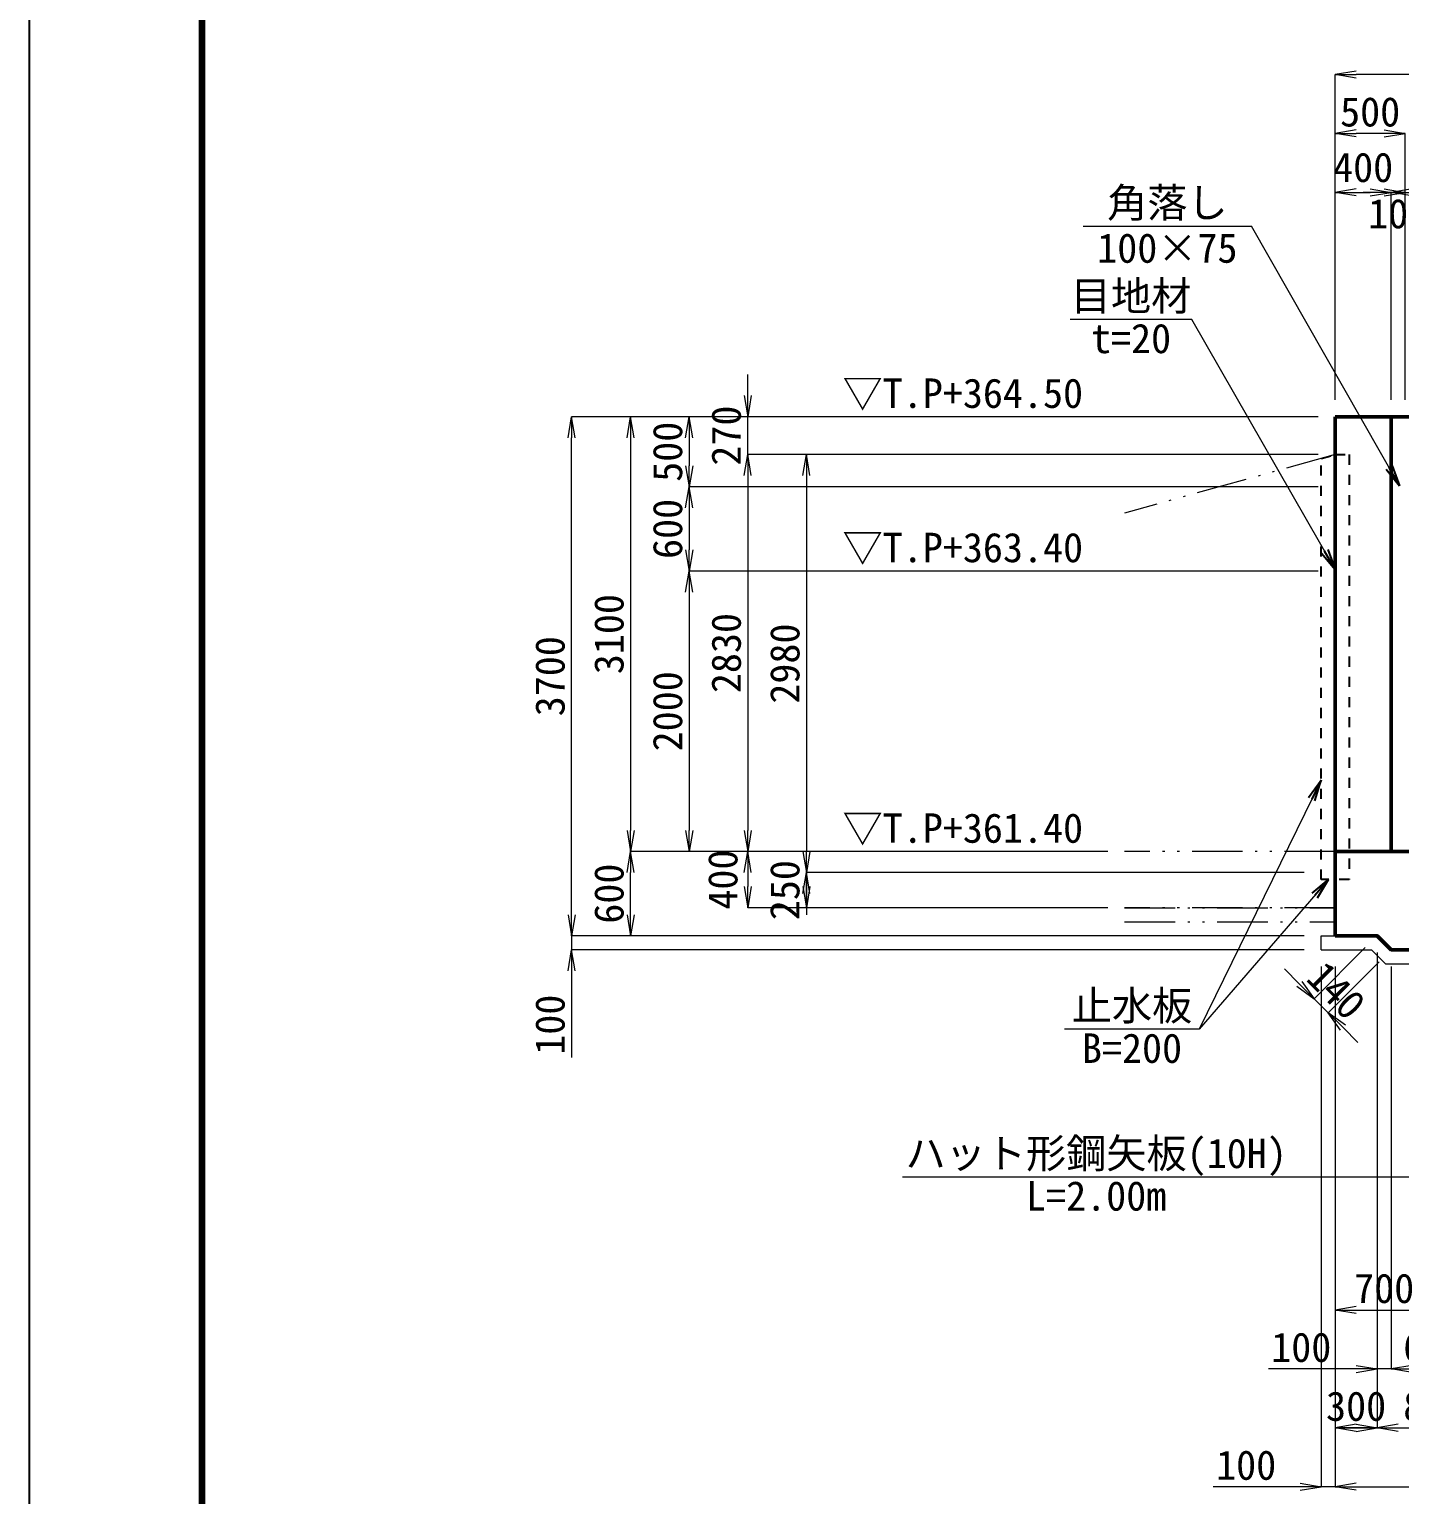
# Model space of a CAD drawing. Header units: millimetres. Extents: x 156724 to 219930, y -98905 to 17820.
# Drawn here: x 169470 to 179240, y -1184 to 9263 of the extents above; entities that cross this region are included whole.
import ezdxf
from ezdxf.enums import TextEntityAlignment as Align

# ---------------------------------------------------------------- set-up
doc = ezdxf.new("R2010")
doc.units = ezdxf.units.MM
doc.header["$LTSCALE"] = 60
doc.header["$PDSIZE"] = 300
doc.linetypes.add('SXF_二点短鎖線', pattern=[11, 6, -1.5, 0.25, -1.5, 0.25, -1.5])
doc.linetypes.add('SXF_跳び破線', pattern=[12, 6, -6])
doc.layers.get('Defpoints').update_dxf_attribs({"color": 151})
for name, color, linetype, lineweight in [('D-STR', 1, 'Continuous', 50), ('D-STR-DIM', 7, 'Continuous', 13), ('D-STR-HTXT', 7, 'Continuous', 13), ('D-STR-STR6', 7, 'Continuous', 13), ('D-STR-STR7', 1, 'Continuous', 13), ('D-STR-STRA', 1, 'Continuous', 25), ('D-STR-TXT', 7, 'Continuous', 13), ('D-TTL', 2, 'Continuous', 140)]:
    doc.layers.add(name, color=color, linetype=linetype, lineweight=lineweight)
doc.styles.add('MS ゴシック', font='MS Gothic.ttf')
doc.dimstyles.new('DIM-60', dxfattribs={"dimscale": 60, "dimtxt": 3.5, "dimasz": 2.5, "dimexe": 0, "dimexo": 2, "dimgap": 0.8, "dimtad": 1, "dimdec": 0, "dimzin": 0, "dimdsep": 46, "dimtxsty": 'MS ゴシック', "dimblk": 'OPEN', "dimcen": 0.1, "dimclrd": 256, "dimclre": 256, "dimclrt": 256, "dimaunit": 1, "dimadec": 4, "dimazin": 0, "dimtfac": 1, "dimtdec": 0, "dimtmove": 0, "dimatfit": 3, "dimldrblk": 'OPEN', "dimfxl": 1, "dimtolj": 1, "dimtzin": 0, "dimlwd": -1, "dimlwe": -1, "dimarcsym": 0})
doc.dimstyles.new('DIM-60-F', dxfattribs={"dimscale": 60, "dimtxt": 3.5, "dimasz": 2.5, "dimexe": 0, "dimexo": 2, "dimgap": 0.8, "dimtad": 1, "dimdec": 0, "dimzin": 0, "dimdsep": 46, "dimtxsty": 'MS ゴシック', "dimblk": 'OPEN', "dimcen": 0.1, "dimaunit": 1, "dimadec": 4, "dimazin": 0, "dimtfac": 1, "dimtdec": 0, "dimtmove": 2, "dimatfit": 3, "dimldrblk": 'OPEN', "dimfxl": 1, "dimtolj": 1, "dimtzin": 0, "dimlwd": -1, "dimlwe": -1, "dimarcsym": 2})

# ---------------------------------------------------------------- blocks, each defined once
blk = doc.blocks.new('_Open')
at = {"color": 0, "linetype": 'ByBlock', "lineweight": -2}
for p, q in [((-1, 0.167), (0, 0)), ((-1, -0.167), (0, 0)), ((0, 0), (-1, 0))]:
    blk.add_line(p, q, dxfattribs=at)
blk = doc.blocks.new('*D438')
at = {"layer": 'D-STR-DIM', "color": 0, "transparency": 16777216}
for p, q in [((178779, 2581), (178779, 133)), ((179479, 681), (179479, 133)), ((178929, 133), (179329, 133))]:
    blk.add_line(p, q, dxfattribs=at)
at = {"layer": 'Defpoints', "color": 0, "transparency": 16777216}
for p in [(178779, 2701), (179479, 801), (179479, 133)]:
    blk.add_point(p, dxfattribs=at)
at = {"layer": 'D-STR-DIM', "color": 0, "transparency": 16777216, "xscale": 150, "yscale": 150, "zscale": 150, "rotation": 180}
blk.add_blockref('_Open', (178779, 133), dxfattribs=at)
at = {"layer": 'D-STR-DIM', "color": 0, "transparency": 16777216, "xscale": 150, "yscale": 150, "zscale": 150}
blk.add_blockref('_Open', (179479, 133), dxfattribs=at)
at = {"layer": 'D-STR-DIM', "color": 0, "transparency": 16777216, "insert": (179129, 286), "char_height": 210, "attachment_point": 5, "style": 'MS ゴシック'}
blk.add_mtext('\\A1;700', dxfattribs=at)
blk = doc.blocks.new('*D440')
at = {"layer": 'D-STR-DIM', "color": 0, "transparency": 16777216}
for p, q in [((178779, 2581), (178779, -1127)), ((180679, 2581), (180679, -1127)), ((178929, -1127), (180529, -1127))]:
    blk.add_line(p, q, dxfattribs=at)
at = {"layer": 'Defpoints', "color": 0, "transparency": 16777216}
for p in [(178779, 2701), (180679, 2701), (180679, -1127)]:
    blk.add_point(p, dxfattribs=at)
at = {"layer": 'D-STR-DIM', "color": 0, "transparency": 16777216, "xscale": 150, "yscale": 150, "zscale": 150, "rotation": 180}
blk.add_blockref('_Open', (178779, -1127), dxfattribs=at)
at = {"layer": 'D-STR-DIM', "color": 0, "transparency": 16777216, "xscale": 150, "yscale": 150, "zscale": 150}
blk.add_blockref('_Open', (180679, -1127), dxfattribs=at)
at = {"layer": 'D-STR-DIM', "color": 0, "transparency": 16777216, "insert": (179729, -974), "char_height": 210, "attachment_point": 5, "style": 'MS ゴシック'}
blk.add_mtext('\\A1;1900', dxfattribs=at)
blk = doc.blocks.new('*D441')
at = {"layer": 'D-STR-DIM', "color": 0, "transparency": 16777216}
for p, q in [((178659, 6501), (174174, 6501)), ((174174, 6351), (174174, 6151)), ((178659, 6001), (174174, 6001))]:
    blk.add_line(p, q, dxfattribs=at)
at = {"layer": 'Defpoints', "color": 0, "transparency": 16777216}
for p in [(178779, 6501), (174174, 6001), (178779, 6001)]:
    blk.add_point(p, dxfattribs=at)
at = {"layer": 'D-STR-DIM', "color": 0, "transparency": 16777216, "xscale": 150, "yscale": 150, "zscale": 150}
for p, rotation in [((174174, 6501), 90), ((174174, 6001), 270)]:
    blk.add_blockref('_Open', p, dxfattribs=dict(at, rotation=rotation))
at = {"layer": 'D-STR-DIM', "color": 0, "transparency": 16777216, "insert": (174021, 6251), "char_height": 210, "attachment_point": 5, "rotation": 90, "style": 'MS ゴシック'}
blk.add_mtext('\\A1;500', dxfattribs=at)
blk = doc.blocks.new('*D442')
at = {"layer": 'D-STR-DIM', "color": 0, "transparency": 16777216}
for p, q in [((178659, 6001), (174174, 6001)), ((174174, 5851), (174174, 5551)), ((178659, 5401), (174174, 5401))]:
    blk.add_line(p, q, dxfattribs=at)
at = {"layer": 'Defpoints', "color": 0, "transparency": 16777216}
for p in [(178779, 6001), (174174, 5401), (178779, 5401)]:
    blk.add_point(p, dxfattribs=at)
at = {"layer": 'D-STR-DIM', "color": 0, "transparency": 16777216, "xscale": 150, "yscale": 150, "zscale": 150}
for p, rotation in [((174174, 6001), 90), ((174174, 5401), 270)]:
    blk.add_blockref('_Open', p, dxfattribs=dict(at, rotation=rotation))
at = {"layer": 'D-STR-DIM', "color": 0, "transparency": 16777216, "insert": (174021, 5701), "char_height": 210, "attachment_point": 5, "rotation": 90, "style": 'MS ゴシック'}
blk.add_mtext('\\A1;600', dxfattribs=at)
blk = doc.blocks.new('*D443')
at = {"layer": 'D-STR-DIM', "color": 0, "transparency": 16777216}
for p, q in [((178659, 5401), (174174, 5401)), ((174174, 5251), (174174, 3551)), ((177159, 3401), (174174, 3401))]:
    blk.add_line(p, q, dxfattribs=at)
at = {"layer": 'Defpoints', "color": 0, "transparency": 16777216}
for p in [(178779, 5401), (174174, 3401), (177279, 3401)]:
    blk.add_point(p, dxfattribs=at)
at = {"layer": 'D-STR-DIM', "color": 0, "transparency": 16777216, "xscale": 150, "yscale": 150, "zscale": 150}
for p, rotation in [((174174, 5401), 90), ((174174, 3401), 270)]:
    blk.add_blockref('_Open', p, dxfattribs=dict(at, rotation=rotation))
at = {"layer": 'D-STR-DIM', "color": 0, "transparency": 16777216, "insert": (174021, 4401), "char_height": 210, "attachment_point": 5, "rotation": 90, "style": 'MS ゴシック'}
blk.add_mtext('\\A1;2000', dxfattribs=at)
blk = doc.blocks.new('*D444')
at = {"layer": 'D-STR-DIM', "color": 0, "transparency": 16777216}
for p, q in [((178659, 6501), (173756, 6501)), ((173756, 6351), (173756, 3551)), ((177159, 3401), (173756, 3401))]:
    blk.add_line(p, q, dxfattribs=at)
at = {"layer": 'Defpoints', "color": 0, "transparency": 16777216}
for p in [(178779, 6501), (173756, 3401), (177279, 3401)]:
    blk.add_point(p, dxfattribs=at)
at = {"layer": 'D-STR-DIM', "color": 0, "transparency": 16777216, "xscale": 150, "yscale": 150, "zscale": 150}
for p, rotation in [((173756, 6501), 90), ((173756, 3401), 270)]:
    blk.add_blockref('_Open', p, dxfattribs=dict(at, rotation=rotation))
at = {"layer": 'D-STR-DIM', "color": 0, "transparency": 16777216, "insert": (173603, 4951), "char_height": 210, "attachment_point": 5, "rotation": 90, "style": 'MS ゴシック'}
blk.add_mtext('\\A1;3100', dxfattribs=at)
blk = doc.blocks.new('*D445')
at = {"layer": 'D-STR-DIM', "color": 0, "transparency": 16777216}
for p, q in [((177159, 3401), (173756, 3401)), ((173756, 2951), (173756, 3251)), ((178559, 2801), (173756, 2801))]:
    blk.add_line(p, q, dxfattribs=at)
at = {"layer": 'Defpoints', "color": 0, "transparency": 16777216}
for p in [(173756, 3401), (177279, 3401), (178679, 2801)]:
    blk.add_point(p, dxfattribs=at)
at = {"layer": 'D-STR-DIM', "color": 0, "transparency": 16777216, "xscale": 150, "yscale": 150, "zscale": 150}
for p, rotation in [((173756, 3401), 90), ((173756, 2801), 270)]:
    blk.add_blockref('_Open', p, dxfattribs=dict(at, rotation=rotation))
at = {"layer": 'D-STR-DIM', "color": 0, "transparency": 16777216, "insert": (173603, 3101), "char_height": 210, "attachment_point": 5, "rotation": 90, "style": 'MS ゴシック'}
blk.add_mtext('\\A1;600', dxfattribs=at)
blk = doc.blocks.new('*D446')
at = {"layer": 'D-STR-DIM', "color": 0, "transparency": 16777216}
for p, q in [((178659, 6501), (173336, 6501)), ((173336, 2951), (173336, 6351)), ((178559, 2801), (173336, 2801))]:
    blk.add_line(p, q, dxfattribs=at)
at = {"layer": 'Defpoints', "color": 0, "transparency": 16777216}
for p in [(173336, 6501), (178779, 6501), (178679, 2801)]:
    blk.add_point(p, dxfattribs=at)
at = {"layer": 'D-STR-DIM', "color": 0, "transparency": 16777216, "xscale": 150, "yscale": 150, "zscale": 150}
for p, rotation in [((173336, 6501), 90), ((173336, 2801), 270)]:
    blk.add_blockref('_Open', p, dxfattribs=dict(at, rotation=rotation))
at = {"layer": 'D-STR-DIM', "color": 0, "transparency": 16777216, "insert": (173183, 4651), "char_height": 210, "attachment_point": 5, "rotation": 90, "style": 'MS ゴシック'}
blk.add_mtext('\\A1;3700', dxfattribs=at)
blk = doc.blocks.new('*D447')
at = {"layer": 'D-STR-DIM', "color": 0, "transparency": 16777216}
for p, q in [((173336, 2951), (173336, 3101)), ((178559, 2801), (173336, 2801)), ((173336, 2801), (173336, 2701)), ((178559, 2701), (173336, 2701)), ((173336, 2551), (173336, 1933))]:
    blk.add_line(p, q, dxfattribs=at)
at = {"layer": 'Defpoints', "color": 0, "transparency": 16777216}
for p in [(178679, 2801), (173336, 2701), (178679, 2701)]:
    blk.add_point(p, dxfattribs=at)
at = {"layer": 'D-STR-DIM', "color": 0, "transparency": 16777216, "xscale": 150, "yscale": 150, "zscale": 150}
for p, rotation in [((173336, 2801), 270), ((173336, 2701), 90)]:
    blk.add_blockref('_Open', p, dxfattribs=dict(at, rotation=rotation))
at = {"layer": 'D-STR-DIM', "color": 0, "transparency": 16777216, "insert": (173183, 2167), "char_height": 210, "attachment_point": 5, "rotation": 90, "style": 'MS ゴシック'}
blk.add_mtext('\\A1;100', dxfattribs=at)
blk = doc.blocks.new('*D448')
at = {"layer": 'D-STR-DIM', "color": 0, "transparency": 16777216}
for p, q in [((178779, 6621), (178779, 8100)), ((178929, 8100), (179029, 8100)), ((179179, 6621), (179179, 8100))]:
    blk.add_line(p, q, dxfattribs=at)
at = {"layer": 'Defpoints', "color": 0, "transparency": 16777216}
for p in [(179179, 8100), (178779, 6501), (179179, 6501)]:
    blk.add_point(p, dxfattribs=at)
at = {"layer": 'D-STR-DIM', "color": 0, "transparency": 16777216, "xscale": 150, "yscale": 150, "zscale": 150, "rotation": 180}
blk.add_blockref('_Open', (178779, 8100), dxfattribs=at)
at = {"layer": 'D-STR-DIM', "color": 0, "transparency": 16777216, "xscale": 150, "yscale": 150, "zscale": 150}
blk.add_blockref('_Open', (179179, 8100), dxfattribs=at)
at = {"layer": 'D-STR-DIM', "color": 0, "transparency": 16777216, "insert": (178979, 8277), "char_height": 210, "attachment_point": 5, "style": 'MS ゴシック'}
blk.add_mtext('\\A1;400', dxfattribs=at)
blk = doc.blocks.new('*D449')
at = {"layer": 'D-STR-DIM', "color": 0, "transparency": 16777216}
for p, q in [((179129, 8100), (178979, 8100)), ((179179, 6621), (179179, 8100)), ((179179, 8100), (179279, 8100)), ((179279, 6621), (179279, 8100)), ((179329, 8100), (179479, 8100))]:
    blk.add_line(p, q, dxfattribs=at)
at = {"layer": 'Defpoints', "color": 0, "transparency": 16777216}
for p in [(179279, 8100), (179179, 6501), (179279, 6501)]:
    blk.add_point(p, dxfattribs=at)
at = {"layer": 'D-STR-DIM', "color": 0, "transparency": 16777216, "xscale": 150, "yscale": 150, "zscale": 150}
blk.add_blockref('_Open', (179279, 8100), dxfattribs=at)
at = {"layer": 'D-STR-DIM', "color": 0, "transparency": 16777216, "xscale": 150, "yscale": 150, "zscale": 150, "rotation": 180}
blk.add_blockref('_Open', (179179, 8100), dxfattribs=at)
at = {"layer": 'D-STR-DIM', "color": 0, "transparency": 16777216, "char_height": 210, "attachment_point": 5, "style": 'MS ゴシック'}
for s, insert in [('\\A1;', (179229, 8253)), ('\\A1;100', (179229, 7947))]:
    blk.add_mtext(s, dxfattribs=dict(at, insert=insert))
blk = doc.blocks.new('*D450')
at = {"layer": 'D-STR-DIM', "color": 0, "transparency": 16777216}
for p, q in [((178779, 6621), (178779, 8520)), ((179129, 8520), (178929, 8520)), ((179279, 6621), (179279, 8520))]:
    blk.add_line(p, q, dxfattribs=at)
at = {"layer": 'Defpoints', "color": 0, "transparency": 16777216}
for p in [(178779, 8520), (178779, 6501), (179279, 6501)]:
    blk.add_point(p, dxfattribs=at)
at = {"layer": 'D-STR-DIM', "color": 0, "transparency": 16777216, "xscale": 150, "yscale": 150, "zscale": 150, "rotation": 180}
blk.add_blockref('_Open', (178779, 8520), dxfattribs=at)
at = {"layer": 'D-STR-DIM', "color": 0, "transparency": 16777216, "xscale": 150, "yscale": 150, "zscale": 150}
blk.add_blockref('_Open', (179279, 8520), dxfattribs=at)
at = {"layer": 'D-STR-DIM', "color": 0, "transparency": 16777216, "insert": (179029, 8673), "char_height": 210, "attachment_point": 5, "style": 'MS ゴシック'}
blk.add_mtext('\\A1;500', dxfattribs=at)
blk = doc.blocks.new('*D453')
at = {"layer": 'D-STR-DIM', "color": 0, "transparency": 16777216}
for p, q in [((178779, 6621), (178779, 8940)), ((180529, 8940), (178929, 8940)), ((180679, 6121), (180679, 8940))]:
    blk.add_line(p, q, dxfattribs=at)
at = {"layer": 'Defpoints', "color": 0, "transparency": 16777216}
for p in [(178779, 8940), (178779, 6501), (180679, 6001)]:
    blk.add_point(p, dxfattribs=at)
at = {"layer": 'D-STR-DIM', "color": 0, "transparency": 16777216, "xscale": 150, "yscale": 150, "zscale": 150, "rotation": 180}
blk.add_blockref('_Open', (178779, 8940), dxfattribs=at)
at = {"layer": 'D-STR-DIM', "color": 0, "transparency": 16777216, "xscale": 150, "yscale": 150, "zscale": 150}
blk.add_blockref('_Open', (180679, 8940), dxfattribs=at)
at = {"layer": 'D-STR-DIM', "color": 0, "transparency": 16777216, "insert": (179729, 9093), "char_height": 210, "attachment_point": 5, "style": 'MS ゴシック'}
blk.add_mtext('\\A1;1900', dxfattribs=at)
blk = doc.blocks.new('*D460')
at = {"layer": 'D-STR-DIM', "color": 0, "transparency": 16777216}
for p, q in [((179079, 2681), (179079, -707)), ((179879, 2681), (179879, -707)), ((179229, -707), (179729, -707))]:
    blk.add_line(p, q, dxfattribs=at)
at = {"layer": 'Defpoints', "color": 0, "transparency": 16777216}
for p in [(179079, 2801), (179879, 2801), (179879, -707)]:
    blk.add_point(p, dxfattribs=at)
at = {"layer": 'D-STR-DIM', "color": 0, "transparency": 16777216, "xscale": 150, "yscale": 150, "zscale": 150, "rotation": 180}
blk.add_blockref('_Open', (179079, -707), dxfattribs=at)
at = {"layer": 'D-STR-DIM', "color": 0, "transparency": 16777216, "xscale": 150, "yscale": 150, "zscale": 150}
blk.add_blockref('_Open', (179879, -707), dxfattribs=at)
at = {"layer": 'D-STR-DIM', "color": 0, "transparency": 16777216, "insert": (179479, -554), "char_height": 210, "attachment_point": 5, "style": 'MS ゴシック'}
blk.add_mtext('\\A1;800', dxfattribs=at)
blk = doc.blocks.new('*D461')
at = {"layer": 'D-STR-DIM', "color": 0, "transparency": 16777216}
for p, q in [((179179, 2581), (179179, -287)), ((179779, 2581), (179779, -287)), ((179329, -287), (179629, -287))]:
    blk.add_line(p, q, dxfattribs=at)
at = {"layer": 'Defpoints', "color": 0, "transparency": 16777216}
for p in [(179179, 2701), (179779, 2701), (179779, -287)]:
    blk.add_point(p, dxfattribs=at)
at = {"layer": 'D-STR-DIM', "color": 0, "transparency": 16777216, "xscale": 150, "yscale": 150, "zscale": 150, "rotation": 180}
blk.add_blockref('_Open', (179179, -287), dxfattribs=at)
at = {"layer": 'D-STR-DIM', "color": 0, "transparency": 16777216, "xscale": 150, "yscale": 150, "zscale": 150}
blk.add_blockref('_Open', (179779, -287), dxfattribs=at)
at = {"layer": 'D-STR-DIM', "color": 0, "transparency": 16777216, "insert": (179479, -134), "char_height": 210, "attachment_point": 5, "style": 'MS ゴシック'}
blk.add_mtext('\\A1;600', dxfattribs=at)
blk = doc.blocks.new('*D462')
at = {"layer": 'D-STR-DIM', "color": 0, "transparency": 16777216}
for p, q in [((178659, 6231), (175010, 6231)), ((175010, 6081), (175010, 3401)), ((178559, 3251), (175010, 3251))]:
    blk.add_line(p, q, dxfattribs=at)
at = {"layer": 'Defpoints', "color": 0, "transparency": 16777216}
for p in [(178779, 6231), (175010, 3251), (178679, 3251)]:
    blk.add_point(p, dxfattribs=at)
at = {"layer": 'D-STR-DIM', "color": 0, "transparency": 16777216, "xscale": 150, "yscale": 150, "zscale": 150}
for p, rotation in [((175010, 6231), 90), ((175010, 3251), 270)]:
    blk.add_blockref('_Open', p, dxfattribs=dict(at, rotation=rotation))
at = {"layer": 'D-STR-DIM', "color": 0, "transparency": 16777216, "insert": (174857, 4741), "char_height": 210, "attachment_point": 5, "rotation": 90, "style": 'MS ゴシック'}
blk.add_mtext('\\A1;2980', dxfattribs=at)
blk = doc.blocks.new('*D463')
at = {"layer": 'D-STR-DIM', "color": 0, "transparency": 16777216}
for p, q in [((175010, 3151), (175010, 3301)), ((178559, 3251), (175010, 3251)), ((175010, 3251), (175010, 3001)), ((175010, 3101), (175010, 2951)), ((177159, 3001), (175010, 3001))]:
    blk.add_line(p, q, dxfattribs=at)
at = {"layer": 'Defpoints', "color": 0, "transparency": 16777216}
for p in [(178679, 3251), (175010, 3001), (177279, 3001)]:
    blk.add_point(p, dxfattribs=at)
at = {"layer": 'D-STR-DIM', "color": 0, "transparency": 16777216, "xscale": 150, "yscale": 150, "zscale": 150}
for p, rotation in [((175010, 3251), 90), ((175010, 3001), 270)]:
    blk.add_blockref('_Open', p, dxfattribs=dict(at, rotation=rotation))
at = {"layer": 'D-STR-DIM', "color": 0, "transparency": 16777216, "insert": (174857, 3126), "char_height": 210, "attachment_point": 5, "rotation": 90, "style": 'MS ゴシック'}
blk.add_mtext('\\A1;250', dxfattribs=at)
blk = doc.blocks.new('*D464')
at = {"layer": 'D-STR-DIM', "color": 0, "transparency": 16777216}
for p, q in [((178659, 6231), (174592, 6231)), ((174592, 6081), (174592, 3551)), ((177159, 3401), (174592, 3401))]:
    blk.add_line(p, q, dxfattribs=at)
at = {"layer": 'Defpoints', "color": 0, "transparency": 16777216}
for p in [(178779, 6231), (174592, 3401), (177279, 3401)]:
    blk.add_point(p, dxfattribs=at)
at = {"layer": 'D-STR-DIM', "color": 0, "transparency": 16777216, "xscale": 150, "yscale": 150, "zscale": 150}
for p, rotation in [((174592, 6231), 90), ((174592, 3401), 270)]:
    blk.add_blockref('_Open', p, dxfattribs=dict(at, rotation=rotation))
at = {"layer": 'D-STR-DIM', "color": 0, "transparency": 16777216, "insert": (174439, 4816), "char_height": 210, "attachment_point": 5, "rotation": 90, "style": 'MS ゴシック'}
blk.add_mtext('\\A1;2830', dxfattribs=at)
blk = doc.blocks.new('*D465')
at = {"layer": 'D-STR-DIM', "color": 0, "transparency": 16777216}
for p, q in [((177159, 3401), (174592, 3401)), ((174592, 3251), (174592, 3151)), ((177159, 3001), (174592, 3001))]:
    blk.add_line(p, q, dxfattribs=at)
at = {"layer": 'Defpoints', "color": 0, "transparency": 16777216}
for p in [(177279, 3401), (174592, 3001), (177279, 3001)]:
    blk.add_point(p, dxfattribs=at)
at = {"layer": 'D-STR-DIM', "color": 0, "transparency": 16777216, "xscale": 150, "yscale": 150, "zscale": 150}
for p, rotation in [((174592, 3401), 90), ((174592, 3001), 270)]:
    blk.add_blockref('_Open', p, dxfattribs=dict(at, rotation=rotation))
at = {"layer": 'D-STR-DIM', "color": 0, "transparency": 16777216, "insert": (174415, 3201), "char_height": 210, "attachment_point": 5, "rotation": 90, "style": 'MS ゴシック'}
blk.add_mtext('\\A1;400', dxfattribs=at)
blk = doc.blocks.new('*D470')
at = {"layer": 'D-STR-DIM', "transparency": 16777216}
for p, q in [((174592, 6651), (174592, 6801)), ((178659, 6501), (174592, 6501)), ((174592, 6231), (174592, 6501)), ((178659, 6231), (174592, 6231)), ((174592, 6081), (174592, 5931))]:
    blk.add_line(p, q, dxfattribs=at)
at = {"layer": 'Defpoints', "color": 0, "transparency": 16777216}
for p in [(174592, 6501), (178779, 6501), (178779, 6231)]:
    blk.add_point(p, dxfattribs=at)
at = {"layer": 'D-STR-DIM', "transparency": 16777216, "xscale": 150, "yscale": 150, "zscale": 150}
for p, rotation in [((174592, 6501), 270), ((174592, 6231), 90)]:
    blk.add_blockref('_Open', p, dxfattribs=dict(at, rotation=rotation))
at = {"layer": 'D-STR-DIM', "transparency": 16777216, "insert": (174439, 6366), "char_height": 210, "attachment_point": 5, "rotation": 90, "style": 'MS ゴシック'}
blk.add_mtext('\\A1;270', dxfattribs=at)
blk = doc.blocks.new('*D471')
at = {"layer": 'D-STR-DIM', "color": 0, "transparency": 16777216}
for p, q in [((178679, 2581), (178679, -1127)), ((178779, 2581), (178779, -1127)), ((178529, -1127), (177911, -1127)), ((178779, -1127), (178679, -1127)), ((178929, -1127), (179079, -1127))]:
    blk.add_line(p, q, dxfattribs=at)
at = {"layer": 'Defpoints', "color": 0, "transparency": 16777216}
for p in [(178679, 2701), (178779, 2701), (178779, -1127)]:
    blk.add_point(p, dxfattribs=at)
at = {"layer": 'D-STR-DIM', "color": 0, "transparency": 16777216, "xscale": 150, "yscale": 150, "zscale": 150}
blk.add_blockref('_Open', (178679, -1127), dxfattribs=at)
at = {"layer": 'D-STR-DIM', "color": 0, "transparency": 16777216, "xscale": 150, "yscale": 150, "zscale": 150, "rotation": 180}
blk.add_blockref('_Open', (178779, -1127), dxfattribs=at)
at = {"layer": 'D-STR-DIM', "color": 0, "transparency": 16777216, "insert": (178145, -974), "char_height": 210, "attachment_point": 5, "style": 'MS ゴシック'}
blk.add_mtext('\\A1;100', dxfattribs=at)
blk = doc.blocks.new('*D473')
at = {"layer": 'D-STR-DIM', "color": 0, "transparency": 16777216}
for p, q in [((179079, 2681), (179079, -707)), ((178779, 2581), (178779, -707)), ((178779, -707), (179079, -707)), ((178929, -707), (178779, -707)), ((178929, -707), (179079, -707))]:
    blk.add_line(p, q, dxfattribs=at)
at = {"layer": 'Defpoints', "color": 0, "transparency": 16777216}
for p in [(179079, 2801), (178779, 2701), (179079, -707)]:
    blk.add_point(p, dxfattribs=at)
at = {"layer": 'D-STR-DIM', "color": 0, "transparency": 16777216, "xscale": 150, "yscale": 150, "zscale": 150, "rotation": 180}
blk.add_blockref('_Open', (178779, -707), dxfattribs=at)
at = {"layer": 'D-STR-DIM', "color": 0, "transparency": 16777216, "xscale": 150, "yscale": 150, "zscale": 150}
blk.add_blockref('_Open', (179079, -707), dxfattribs=at)
at = {"layer": 'D-STR-DIM', "color": 0, "transparency": 16777216, "insert": (178929, -554), "char_height": 210, "attachment_point": 5, "style": 'MS ゴシック'}
blk.add_mtext('\\A1;300', dxfattribs=at)
blk = doc.blocks.new('*D475')
at = {"layer": 'D-STR-DIM', "transparency": 16777216}
for p, q in [((179079, 2681), (179079, -287)), ((179179, 2581), (179179, -287)), ((178929, -287), (178304, -287)), ((179179, -287), (179079, -287)), ((179329, -287), (179479, -287))]:
    blk.add_line(p, q, dxfattribs=at)
at = {"layer": 'Defpoints', "color": 0, "transparency": 16777216}
for p in [(179079, 2801), (179179, 2701), (179179, -287)]:
    blk.add_point(p, dxfattribs=at)
at = {"layer": 'D-STR-DIM', "transparency": 16777216, "xscale": 150, "yscale": 150, "zscale": 150}
blk.add_blockref('_Open', (179079, -287), dxfattribs=at)
at = {"layer": 'D-STR-DIM', "transparency": 16777216, "xscale": 150, "yscale": 150, "zscale": 150, "rotation": 180}
blk.add_blockref('_Open', (179179, -287), dxfattribs=at)
at = {"layer": 'D-STR-DIM', "transparency": 16777216, "insert": (178538, -134), "char_height": 210, "attachment_point": 5, "style": 'MS ゴシック'}
blk.add_mtext('\\A1;100', dxfattribs=at)
blk = doc.blocks.new('*D560')
at = {"layer": 'D-STR-DIM', "color": 0, "transparency": 16777216}
for p, q in [((178994, 2716), (178630, 2352)), ((179094, 2616), (178730, 2252)), ((178524, 2458), (178418, 2564)), ((178630, 2352), (178730, 2252)), ((178836, 2146), (178942, 2040))]:
    blk.add_line(p, q, dxfattribs=at)
at = {"layer": 'Defpoints', "color": 0, "transparency": 16777216}
for p in [(179079, 2801), (179179, 2701), (178730, 2252)]:
    blk.add_point(p, dxfattribs=at)
at = {"layer": 'D-STR-DIM', "color": 0, "transparency": 16777216, "xscale": 150, "yscale": 150, "zscale": 150}
for p, rotation in [((178630, 2352), 315.0000000000334), ((178730, 2252), 135.0000000000333)]:
    blk.add_blockref('_Open', p, dxfattribs=dict(at, rotation=rotation))
at = {"layer": 'D-STR-DIM', "color": 0, "transparency": 16777216, "insert": (178788, 2410), "char_height": 210, "attachment_point": 5, "rotation": 315, "style": 'MS ゴシック'}
blk.add_mtext('\\A1;140', dxfattribs=at)

msp = doc.modelspace()

# ---------------------------------------------------------------- linework, layer by layer
at = {"layer": 'D-STR'}
for p, q in [((178779.1, 6500.7), (179679.1, 6500.7)), ((178779.1, 6500.7), (178779.1, 2800.7)), ((179179.1, 6500.7), (179179.1, 3400.7)), ((180179.1, 3400.7), (178779.1, 3400.7))]:
    msp.add_line(p, q, dxfattribs=at)
msp.add_lwpolyline([(178779.1, 2800.7), (179079.1, 2800.7), (179179.1, 2700.7), (179779.1, 2700.7), (179879.1, 2800.7), (180679.1, 2800.7)], dxfattribs=at)
at = {"layer": 'D-STR-HTXT'}
for p, q in [((176983.2, 7858.3), (178183.2, 7858.3)), ((177758.5, 7193.9), (176890.2, 7193.9)), ((177811.1, 2134.6, -323860), (176851.1, 2134.6, -323860)), ((175695.7, 1081.6), (178455.7, 1081.6)), ((178455.7, 1081.6), (179364.1, 1081.6))]:
    msp.add_line(p, q, dxfattribs=at)
at = {"layer": 'D-STR-STR6', "linetype": 'SXF_二点短鎖線'}
for p, q in [((178779.1, 6230.6), (177278.9, 5813.9)), ((178779.1, 3400.7), (177278.9, 3400.7)), ((178779.1, 3000.7), (177278.9, 3000.7)), ((177278.9, 3000.7), (178779.1, 3000.7)), ((177278.9, 2900.7), (178779.1, 2900.7))]:
    msp.add_line(p, q, dxfattribs=at)
at = {"layer": 'D-STR-STR7'}
for points in [[(178679.1, 2700.7), (178679.1, 2800.7), (178779.1, 2800.7)], [(178679.1, 2700.7), (179037.7, 2700.7), (179137.7, 2600.7), (179820.5, 2600.7), (179920.5, 2700.7), (180779.1, 2700.7)]]:
    msp.add_lwpolyline(points, dxfattribs=at)
at = {"layer": 'D-STR-STRA', "linetype": 'SXF_跳び破線', "ltscale": 0.2}
msp.add_line((178879.1, 3200.7, -323860), (178679.1, 3200.7, -323860), dxfattribs=at)
msp.add_lwpolyline([(178679.1, 3200.7), (178679.1, 6202), (178779.1, 6230.6), (178879.1, 6230.6), (178879.1, 3200.7)], dxfattribs=at)
at = {"layer": 'D-TTL'}
msp.add_lwpolyline([(170699.5, 16500), (170699.5, -16500), (218699.5, -16500), (218699.5, 16500)], close=True, dxfattribs=at)
at = {"layer": 'Defpoints', "color": 1}
msp.add_lwpolyline([(169469.5, 17820), (169469.5, -17820), (219929.5, -17820), (219929.5, 17820)], close=True, dxfattribs=at)

# ---------------------------------------------------------------- texts
at = {"layer": 'D-STR-TXT', "style": 'MS ゴシック'}
for s, p in [('角落し', (177583.2, 7858.3)), ('目地材', (177324.3, 7193.9)), ('▽T.P+364.50', (176124.9, 6500.7)), ('▽T.P+363.40', (176124.9, 5400.7)), ('▽T.P+361.40', (176124.8, 3400.7, 129544)), ('止水板', (177331.1, 2134.6, -323860)), ('ハット形鋼矢板(10H)', (177075.7, 1081.6))]:
    msp.add_text(s, height=210, dxfattribs=at).set_placement(p, align=Align.BOTTOM_CENTER)
for s, p in [('100×75', (177583.2, 7808.3)), ('t=20', (177324.3, 7163.9)), ('B=200', (177331.1, 2104.6, -323860)), ('L=2.00m', (177075.7, 1051.6))]:
    msp.add_text(s, height=210, dxfattribs=at).set_placement(p, align=Align.TOP_CENTER)

# ---------------------------------------------------------------- dimensions: what is measured, and where the dimension line sits
at = {"layer": 'D-STR-DIM'}
for base, p1, p2, picture, middle in [((178779.1, 8939.5), (180679.1, 6000.7), (178779.1, 6500.7), '*D453', (179729.1, 9092.5)), ((178779.1, 8519.5), (179279.1, 6500.7), (178779.1, 6500.7), '*D450', (179029.1, 8672.5)), ((179179.1, 8099.5), (178779.1, 6500.7), (179179.1, 6500.7), '*D448', (178979.1, 8276.5)), ((179879.1, -706.7), (179079.1, 2800.7), (179879.1, 2800.7), '*D460', (179479.1, -553.7)), ((179479.1, 133.3), (178779.1, 2700.7), (179479.1, 800.7), '*D438', (179129.1, 286.3)), ((180679.1, -1126.7), (178779.1, 2700.7), (180679.1, 2700.7), '*D440', (179729.1, -973.7)), ((179779.1, -286.7), (179179.1, 2700.7), (179779.1, 2700.7), '*D461', (179479.1, -133.7))]:
    dim = msp.add_linear_dim(base=base, p1=p1, p2=p2, dimstyle='DIM-60-F', dxfattribs=at)
    dim.commit()
    dim.dimension.update_dxf_attribs({"geometry": picture, "text_midpoint": middle})
dim = msp.add_linear_dim(base=(179279.1, 8099.5), p1=(179179.1, 6500.7), p2=(179279.1, 6500.7), text='\\X<>', dimstyle='DIM-60-F', override={"dimtmove": 0}, dxfattribs=at)
dim.commit()
dim.dimension.update_dxf_attribs({"geometry": '*D449', "text_midpoint": (179229.1, 8099.5), "dimtype": 160})
dim = msp.add_linear_dim(base=(174592.2, 6500.7), p1=(178779.1, 6230.6), p2=(178779.1, 6500.7), angle=270, dimstyle='DIM-60', dxfattribs=at)
dim.commit()
dim.dimension.update_dxf_attribs({"geometry": '*D470', "text_midpoint": (174592.2, 6365.6), "dimtype": 160})
for base, p1, p2, picture, middle in [((173336.2, 6500.7), (178679.1, 2800.7), (178779.1, 6500.7), '*D446', (173183.2, 4650.7)), ((173756.2, 3400.7), (178779.1, 6500.7), (177279.1, 3400.7), '*D444', (173603.2, 4950.7)), ((174174.2, 6000.7), (178779.1, 6500.7), (178779.1, 6000.7), '*D441', (174021.2, 6250.7)), ((174174.2, 5400.7), (178779.1, 6000.7), (178779.1, 5400.7), '*D442', (174021.2, 5700.7)), ((174174.2, 3400.7), (178779.1, 5400.7), (177279.1, 3400.7), '*D443', (174021.2, 4400.7)), ((173756.2, 3400.7), (178679.1, 2800.7), (177278.9, 3400.7), '*D445', (173603.2, 3100.7)), ((174592.2, 3000.7), (177279.1, 3400.7), (177279.1, 3000.7), '*D465', (174415.2, 3200.7))]:
    dim = msp.add_linear_dim(base=base, p1=p1, p2=p2, angle=90, dimstyle='DIM-60-F', dxfattribs=at)
    dim.commit()
    dim.dimension.update_dxf_attribs({"geometry": picture, "text_midpoint": middle})
for base, p1, p2, override, picture, middle in [((174592.2, 3400.7), (178779.1, 6230.6), (177279.1, 3400.7), {"dimrnd": 0}, '*D464', (174439.2, 4815.6)), ((175010.2, 3250.7), (178779.1, 6230.6), (178679.1, 3250.7), {"dimrnd": 0}, '*D462', (174857.2, 4740.6)), ((175010.2, 3000.7), (178679.1, 3250.7), (177279.1, 3000.7), {"dimtix": 1}, '*D463', (174857.2, 3125.7))]:
    dim = msp.add_linear_dim(base=base, p1=p1, p2=p2, angle=90, dimstyle='DIM-60-F', override=override, dxfattribs=at)
    dim.commit()
    dim.dimension.update_dxf_attribs({"geometry": picture, "text_midpoint": middle})
dim = msp.add_linear_dim(base=(173336.2, 2700.7), p1=(178679.1, 2800.7), p2=(178679.1, 2700.7), angle=90, dimstyle='DIM-60-F', override={"dimtmove": 0}, dxfattribs=at)
dim.commit()
dim.dimension.update_dxf_attribs({"geometry": '*D447', "text_midpoint": (173336.2, 2166.7), "dimtype": 160})
dim = msp.add_linear_dim(base=(179179.1, -286.7), p1=(179079.1, 2800.7), p2=(179179.1, 2700.7), dimstyle='DIM-60', dxfattribs=at)
dim.commit()
dim.dimension.update_dxf_attribs({"geometry": '*D475', "text_midpoint": (178538.1, -286.7), "dimtype": 160})
dim = msp.add_aligned_dim(p1=(179079.1, 2800.7), p2=(179179.1, 2700.7), distance=-634.9, dimstyle='DIM-60-F', override={"dimrnd": 10, "dimtix": 1}, dxfattribs=at)
dim.commit()
dim.dimension.update_dxf_attribs({"geometry": '*D560', "text_midpoint": (178788.3, 2409.9)})
dim = msp.add_linear_dim(base=(179079.1, -706.7), p1=(178779.1, 2700.7), p2=(179079.1, 2800.7), dimstyle='DIM-60-F', override={"dimtix": 1}, dxfattribs=at)
dim.commit()
dim.dimension.update_dxf_attribs({"geometry": '*D473', "text_midpoint": (178929.1, -553.7)})
dim = msp.add_linear_dim(base=(178779.1, -1126.7), p1=(178679.1, 2700.7), p2=(178779.1, 2700.7), dimstyle='DIM-60-F', override={"dimtmove": 0}, dxfattribs=at)
dim.commit()
dim.dimension.update_dxf_attribs({"geometry": '*D471', "text_midpoint": (178145.1, -1126.7), "dimtype": 160})

# ---------------------------------------------------------------- leaders
at = {"layer": 'D-STR-HTXT'}
for points in [[(179238.9, 6008.6), (178183.2, 7858.3)], [(178779.2, 5411.2), (177758.5, 7193.9)], [(178679.1, 3909.3, -323860), (177811.1, 2134.6, -323860)], [(178732.1, 3200.7, -323860), (177811.1, 2134.6, -323860)]]:
    msp.add_leader(points, dimstyle='DIM-60-F', override={"dimtad": 0}, dxfattribs=at)

doc.saveas('drawing.dxf')
